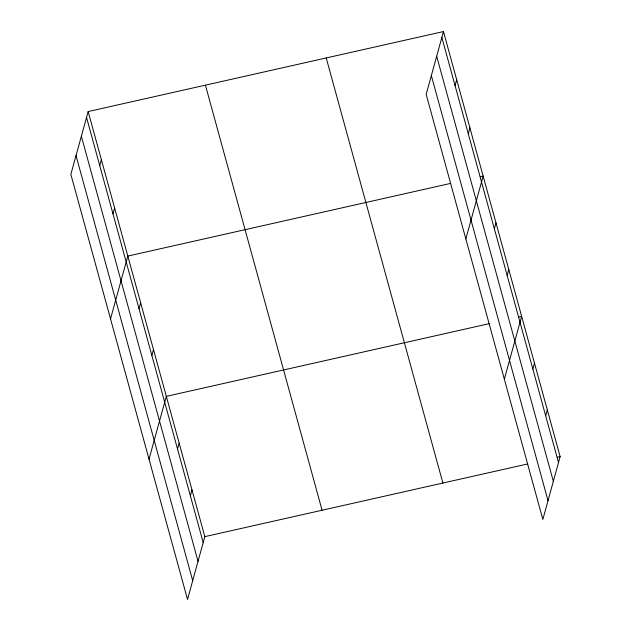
<?xml version="1.0" encoding="UTF-8"?>
<svg xmlns="http://www.w3.org/2000/svg" width="631" height="631" viewBox="0 0 631 631"><rect width="100%" height="100%" fill="white"/><g stroke="black" fill="none" stroke-linecap="round" stroke-linejoin="round"><path stroke-width="0.95" d="M88.159 111.561L70.861 174.369L187.525 599.45L204.823 536.642L88.159 111.561L443.475 31.55L560.139 456.631L542.841 519.439L426.177 94.358L443.475 31.55M99.753 165.637L101.378 159.738M112.981 213.814L114.605 207.915M110.528 318.892L127.825 256.083L450.731 183.376M139.033 308.748L140.658 302.848M151.866 355.513L153.491 349.606M149.026 459.171L166.324 396.363L489.23 323.656M177.532 449.027L179.157 443.128M190.365 495.785L191.99 489.885M455.069 85.627L456.694 79.727M468.289 133.804L469.921 127.904M465.844 238.889L483.141 176.081L480.278 176.719M494.349 228.745L495.974 222.838M507.182 275.502L508.807 269.595M504.343 379.16L521.64 316.36L518.785 316.999M532.848 369.017L534.473 363.117M545.681 415.782L547.306 409.874M204.823 536.642L527.729 463.935M557.283 457.278L560.139 456.631M441.85 37.458L558.514 462.539M436.676 56.23L553.34 481.319M431.344 75.578L548.016 500.667M326.219 57.949L442.891 483.038M205.414 85.153L322.078 510.242M86.534 117.461L203.198 542.55M81.36 136.241L198.031 561.322M76.028 155.589L192.7 580.67"/></g></svg>
